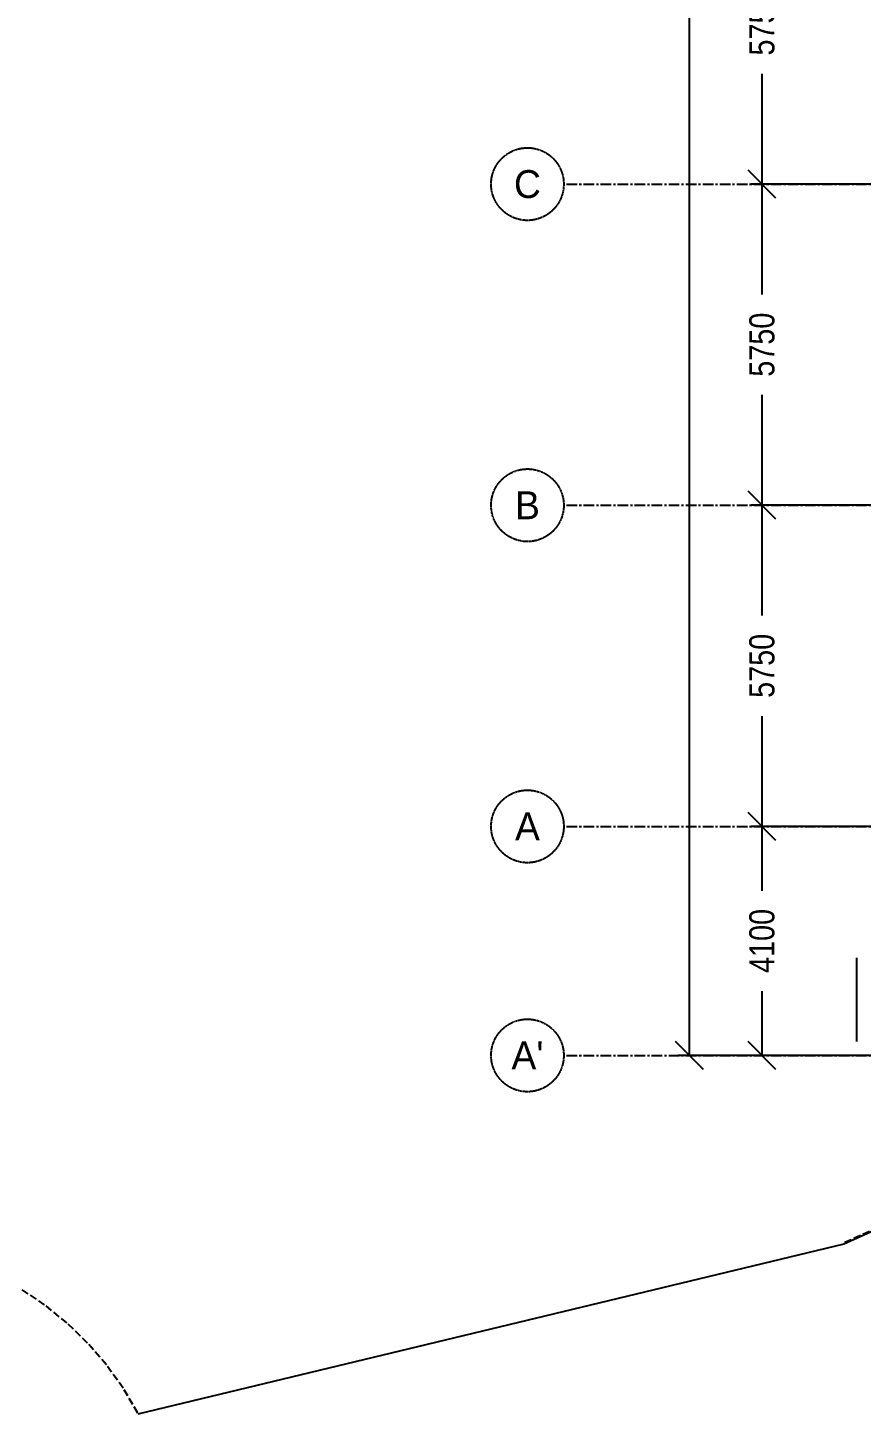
# Model space of a CAD drawing. Header units: millimetres. Extents: x -74219 to 26724, y -11313 to 45223.
# Drawn here: x -23748 to -8823, y -6424 to 18399 of the extents above; entities that cross this region are included whole.
import ezdxf
from ezdxf.enums import TextEntityAlignment as Align

# ---------------------------------------------------------------- set-up
doc = ezdxf.new("R2010")
doc.units = ezdxf.units.MM
doc.linetypes.add('CENTER', pattern=[5.08, 3.175, -0.635, 0.635, -0.635])
doc.linetypes.add('DASHDOT', pattern=[3.556, 2.54, -0.508, 0, -0.508])
for name, color, linetype in [('SMK-BLDG', 7, 'CONTINUOUS'), ('SMK-CONTEXT', 8, 'CONTINUOUS'), ('SMK-DIMS', 7, 'CONTINUOUS'), ('SMK-GRID', 8, 'CENTER'), ('SMK-LOT', 1, 'DASHDOT')]:
    doc.layers.add(name, color=color, linetype=linetype)
doc.styles.add('OpenSansCondensed-Light', font='OpenSansCondensed-Light.ttf')
doc.dimstyles.new('SMK200', dxfattribs={"dimtxt": 450, "dimasz": 300, "dimexe": 200, "dimexo": 200, "dimgap": 100, "dimtad": 1, "dimdec": 0, "dimtsz": 250, "dimcen": 2.5, "dimazin": 3, "dimtfac": 1, "dimtmove": 0, "dimatfit": 3})

# ---------------------------------------------------------------- blocks, each defined once
blk = doc.blocks.new('_OBLIQUE')
at = {"color": 0, "linetype": 'BYBLOCK'}
blk.add_line((-0.5, -0.5), (0.5, 0.5), dxfattribs=at)
blk = doc.blocks.new('*D1')
for p, q in [((-200, 4100), (-10800, 4100)), ((-10600, 2950), (-10600, 4100)), ((-10600, 0), (-10600, 1150)), ((-200, 0), (-10800, 0))]:
    blk.add_line(p, q)
at = {"layer": 'Defpoints'}
for p in [(0, 4100), (-10600, 0), (0, 0)]:
    blk.add_point(p, dxfattribs=at)
at = {"layer": 'SMK-DIMS', "xscale": 500, "yscale": 500, "rotation": 90}
for p in [(-10600, 4100), (-10600, 0)]:
    blk.add_blockref('_OBLIQUE', p, dxfattribs=at)
at = {"layer": 'SMK-DIMS', "insert": (-10600, 2050), "char_height": 450, "attachment_point": 5, "rotation": 90, "style": 'OpenSansCondensed-Light'}
blk.add_mtext('4100', dxfattribs=at)
blk = doc.blocks.new('*D2')
for p, q in [((-200, 9850), (-10800, 9850)), ((-10600, 7875), (-10600, 9850)), ((-10600, 4100), (-10600, 6075)), ((-200, 4100), (-10800, 4100))]:
    blk.add_line(p, q)
at = {"layer": 'Defpoints'}
for p in [(0, 9850), (-10600, 4100), (0, 4100)]:
    blk.add_point(p, dxfattribs=at)
at = {"layer": 'SMK-DIMS', "xscale": 500, "yscale": 500, "rotation": 90}
for p in [(-10600, 9850), (-10600, 4100)]:
    blk.add_blockref('_OBLIQUE', p, dxfattribs=at)
at = {"layer": 'SMK-DIMS', "insert": (-10600, 6975), "char_height": 450, "attachment_point": 5, "rotation": 90, "style": 'OpenSansCondensed-Light'}
blk.add_mtext('5750', dxfattribs=at)
blk = doc.blocks.new('*D3')
for p, q in [((-200, 15600), (-10800, 15600)), ((-10600, 13625), (-10600, 15600)), ((-10600, 9850), (-10600, 11825)), ((-200, 9850), (-10800, 9850))]:
    blk.add_line(p, q)
at = {"layer": 'Defpoints'}
for p in [(0, 15600), (-10600, 9850), (0, 9850)]:
    blk.add_point(p, dxfattribs=at)
at = {"layer": 'SMK-DIMS', "xscale": 500, "yscale": 500, "rotation": 90}
for p in [(-10600, 15600), (-10600, 9850)]:
    blk.add_blockref('_OBLIQUE', p, dxfattribs=at)
at = {"layer": 'SMK-DIMS', "insert": (-10600, 12725), "char_height": 450, "attachment_point": 5, "rotation": 90, "style": 'OpenSansCondensed-Light'}
blk.add_mtext('5750', dxfattribs=at)
blk = doc.blocks.new('*D4')
for p, q in [((-200, 21350), (-10800, 21350)), ((-10600, 19375), (-10600, 21350)), ((-10600, 15600), (-10600, 17575)), ((-200, 15600), (-10800, 15600))]:
    blk.add_line(p, q)
at = {"layer": 'Defpoints'}
for p in [(0, 21350), (-10600, 15600), (0, 15600)]:
    blk.add_point(p, dxfattribs=at)
at = {"layer": 'SMK-DIMS', "xscale": 500, "yscale": 500, "rotation": 90}
for p in [(-10600, 21350), (-10600, 15600)]:
    blk.add_blockref('_OBLIQUE', p, dxfattribs=at)
at = {"layer": 'SMK-DIMS', "insert": (-10600, 18475), "char_height": 450, "attachment_point": 5, "rotation": 90, "style": 'OpenSansCondensed-Light'}
blk.add_mtext('5750', dxfattribs=at)
blk = doc.blocks.new('*D9')
for p, q in [((-200, 42340.2), (-12100, 42340.2)), ((-11900, 22295.1), (-11900, 42340.2)), ((-11900, 0), (-11900, 20045.1)), ((-200, 0), (-12100, 0))]:
    blk.add_line(p, q)
at = {"layer": 'Defpoints'}
for p in [(0, 42340.2), (-11900, 0), (0, 0)]:
    blk.add_point(p, dxfattribs=at)
at = {"layer": 'SMK-DIMS', "xscale": 500, "yscale": 500, "rotation": 90}
for p in [(-11900, 42340.2), (-11900, 0)]:
    blk.add_blockref('_OBLIQUE', p, dxfattribs=at)
at = {"layer": 'SMK-DIMS', "insert": (-11900, 21170.1), "char_height": 450, "attachment_point": 5, "rotation": 90, "style": 'OpenSansCondensed-Light'}
blk.add_mtext('42340', dxfattribs=at)

msp = doc.modelspace()

# ---------------------------------------------------------------- linework, layer by layer
at = {"layer": 'SMK-BLDG'}
msp.add_lwpolyline([(-8900.4, 250), (-8900.4, 1750)], dxfattribs=at)
at = {"layer": 'SMK-CONTEXT'}
msp.add_lwpolyline([(14058.1, -2706.3), (119, -6173.4), (-2407.7, -1858.8), (-5435.2, -1714.9), (-9136.8, -3381.7), (-21774, -6424.1)], dxfattribs=at)
at = {"layer": 'SMK-GRID', "ltscale": 60}
for p, q in [((-14100, 15600), (15500, 15600)), ((-14100, 9850), (15500, 9850)), ((-14100, 4100), (15500, 4100)), ((-14100, 0), (15500, 0))]:
    msp.add_line(p, q, dxfattribs=at)
at = {"layer": 'SMK-GRID'}
for centre in [(-14800, 15600), (-14800, 9850), (-14800, 4100), (-14800, 0)]:
    msp.add_circle(centre, 650, dxfattribs=at)
at = {"layer": 'SMK-LOT', "ltscale": 50}
for points in [[(-74219, 45222.9), (9656.2, 41965.1), (14057.3, -2684.6), (118.1, -6151.6), (-2408.5, -1837), (-5432.8, -1692.1), (-9138.8, -3360.4)], [(-21775, -6402.1), (-22037.6, -5958.3), (-22338.5, -5539.4), (-22675.2, -5148.7), (-23045.1, -4789.3), (-23445.4, -4464.1), (-23872.8, -4175.5)]]:
    msp.add_lwpolyline(points, dxfattribs=at)

# ---------------------------------------------------------------- texts
at = {"layer": 'SMK-GRID'}
for s, p in [('C', (-14800, 15600)), ('B', (-14800, 9850)), ('A', (-14800, 4100)), ("A'", (-14800, 0))]:
    msp.add_text(s, height=500, dxfattribs=at).set_placement(p, align=Align.MIDDLE_CENTER)

# ---------------------------------------------------------------- dimensions: what is measured, and where the dimension line sits
at = {"layer": 'SMK-DIMS'}
for base, p1, p2, picture, middle in [((-11900, 0), (0, 0), (0, 42340.2), '*D9', (-11900, 21170.1)), ((-10600, 15600), (0, 15600), (0, 21350), '*D4', (-10600, 18475)), ((-10600, 9850), (0, 9850), (0, 15600), '*D3', (-10600, 12725)), ((-10600, 4100), (0, 4100), (0, 9850), '*D2', (-10600, 6975)), ((-10600, 0), (0, 0), (0, 4100), '*D1', (-10600, 2050))]:
    dim = msp.add_linear_dim(base=base, p1=p1, p2=p2, angle=90, dimstyle='SMK200', dxfattribs=at)
    dim.commit()
    dim.dimension.update_dxf_attribs({"geometry": picture, "text_midpoint": middle})

doc.saveas('drawing.dxf')
